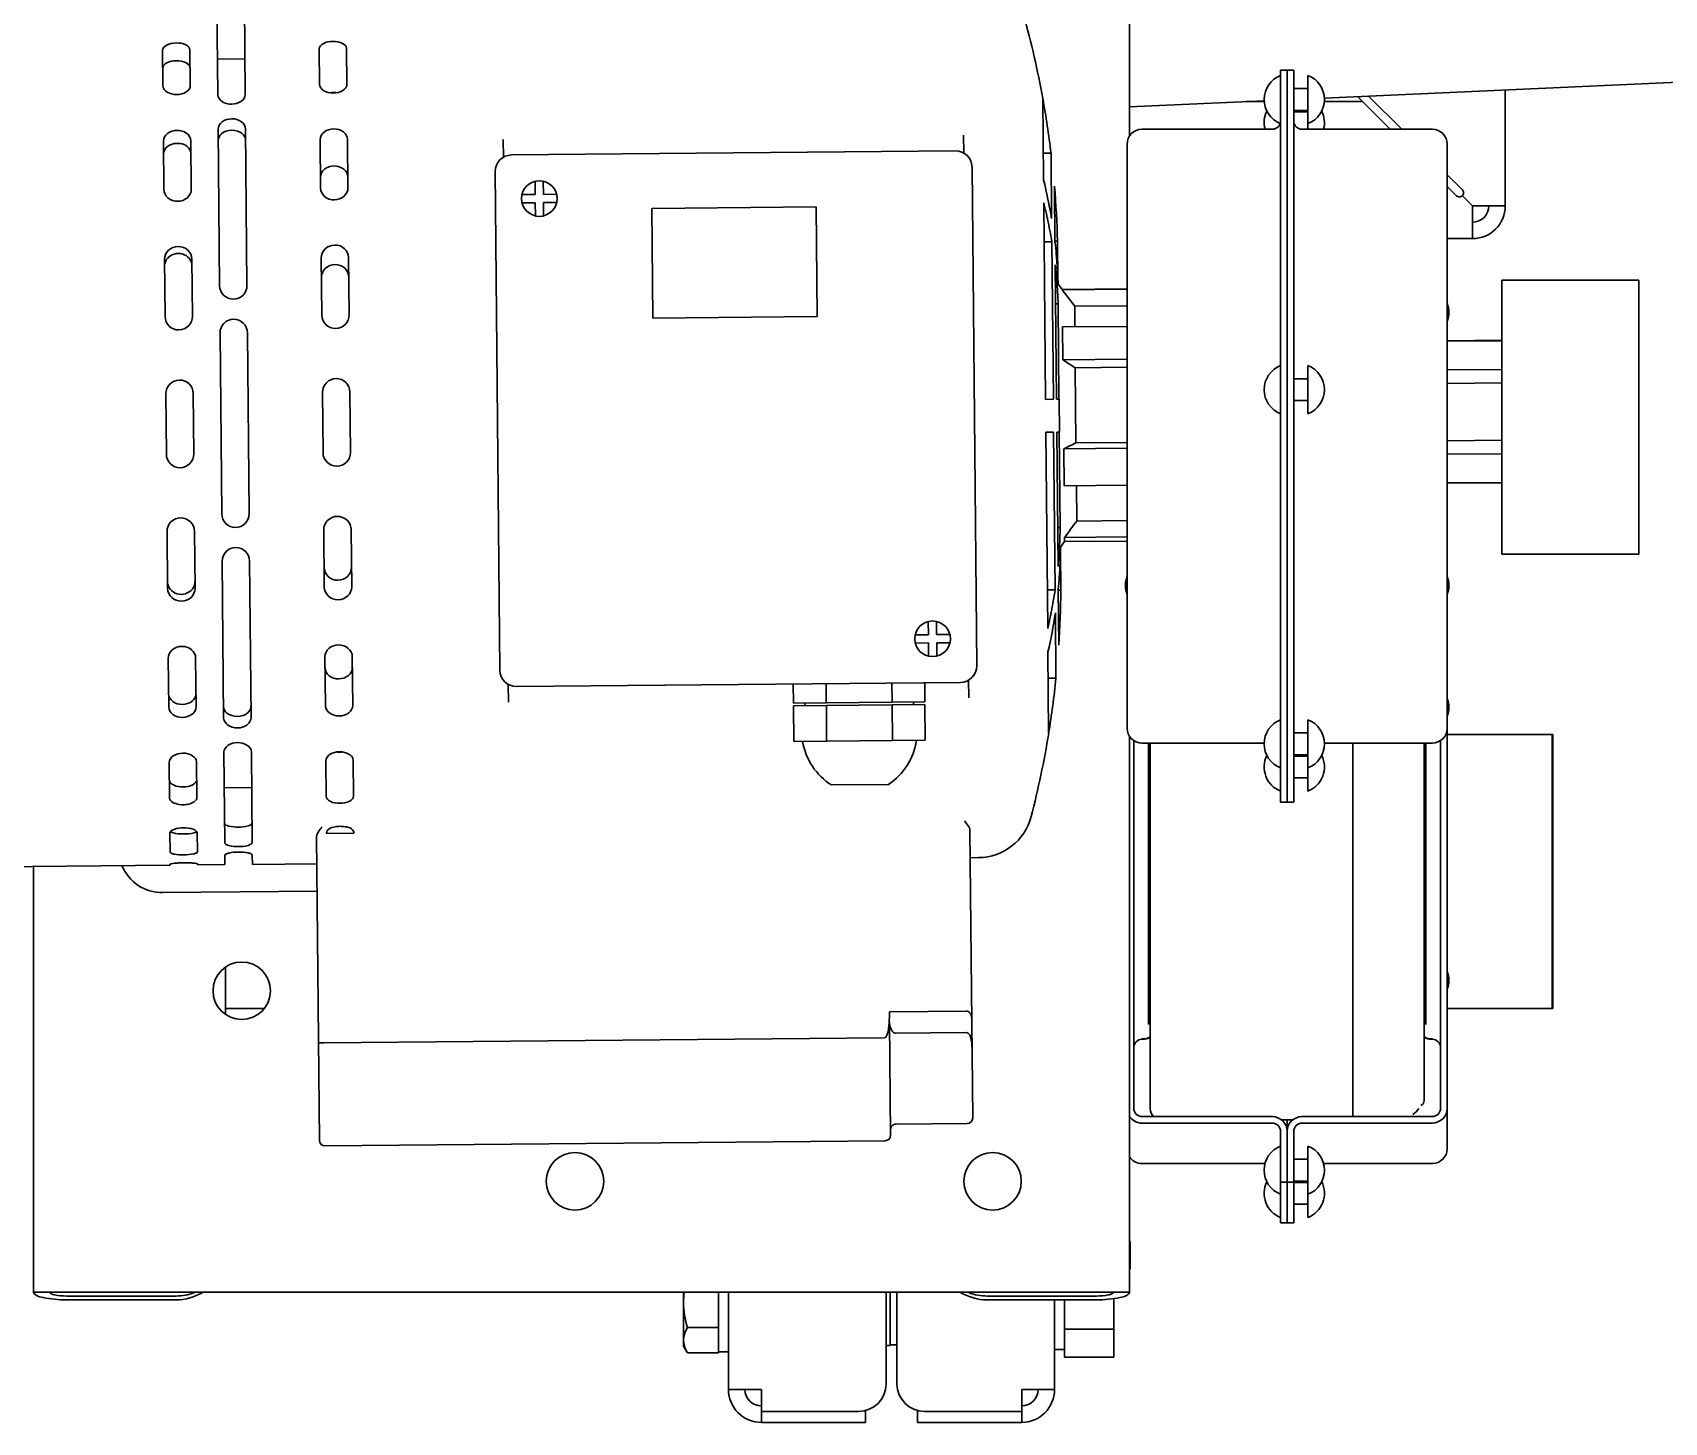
# Model space of a CAD drawing. Header units: millimetres. Extents: x 6781 to 13993, y -7973 to 4183.
# Drawn here: x 8908.3 to 9206.1, y -7575.3 to -7321.7 of the extents above; entities that cross this region are included whole.
import ezdxf

# ---------------------------------------------------------------- set-up
doc = ezdxf.new("R2010")
doc.units = ezdxf.units.MM
doc.header["$LTSCALE"] = 307.34
doc.layers.get('0').update_dxf_attribs({"linetype": 'CONTINUOUS'})

msp = doc.modelspace()

# ---------------------------------------------------------------- linework, layer by layer
at = {"color": 7, "linetype": 'Continuous', "lineweight": 30}
for p, q in [((9108.50261, -7340.62024), (9108.50261, -7138.32566)), ((8941.97398, -7316.57251), (8942.12791, -7333.07179)), ((8947.1277, -7333.02514), (8946.97376, -7316.52586)), ((8960.6404, -7324.6771), (8960.70072, -7331.14246)), ((8965.70051, -7331.09581), (8965.64019, -7324.63045)), ((8932.05165, -7324.94382), (8932.11197, -7331.40918)), ((8937.11175, -7331.36253), (8937.05143, -7324.89718)), ((8947.06692, -7326.51031), (8942.06713, -7326.55696)), ((9144.05149, -7333.6805), (9318.46354, -7325.82906)), ((9136.06265, -7462.12952), (9136.06265, -7328.57219)), ((9138.46265, -7328.57219), (9136.06265, -7328.57219)), ((9137.26265, -7328.57219), (9137.26265, -7462.12952)), ((9138.46265, -7462.12952), (9138.46265, -7328.57219)), ((9141.06265, -7339.37219), (9141.06265, -7329.52844)), ((9092.79956, -7348.57308), (9092.66108, -7333.72998)), ((9141.06265, -7331.92844), (9138.46265, -7331.92844)), ((9156.05283, -7339.37219), (9150.08934, -7333.4087)), ((9152.11927, -7333.31731), (9158.17415, -7339.37219)), ((9177.06696, -7353.32566), (9177.06696, -7332.19425)), ((9108.50261, -7335.28079), (9133.07374, -7334.17468)), ((9129.71997, -7334.32566), (9133.06265, -7334.32566)), ((9141.06265, -7335.92844), (9138.46265, -7335.92844)), ((9141.06265, -7336.1542), (9138.46265, -7336.1542)), ((9144.06265, -7334.32566), (9151.00629, -7334.32566)), ((8942.18669, -7339.37155), (8942.45331, -7367.94915)), ((8947.45309, -7367.9025), (8947.18647, -7339.32491)), ((9110.76265, -7339.37219), (9134.56265, -7339.37219)), ((9163.76265, -7339.37219), (9139.96265, -7339.37219)), ((8932.20605, -7341.49387), (8932.28908, -7350.39267)), ((8937.28886, -7350.34602), (8937.20584, -7341.44722)), ((8960.79481, -7341.22714), (8960.87783, -7350.12594)), ((8965.87762, -7350.0793), (8965.79459, -7341.1805)), ((8994.23689, -7344.5098), (8994.20625, -7341.22523)), ((9078.20259, -7340.44157), (9078.23323, -7343.72614)), ((9108.06265, -7448.67782), (9108.06265, -7342.07219)), ((9166.46265, -7525.39224), (9166.46265, -7342.07219)), ((9076.72921, -7343.30139), (8995.73273, -7344.05706)), ((9094.17899, -7343.73245), (9092.75452, -7343.74574)), ((9094.17899, -7343.73245), (9094.29011, -7355.642)), ((8992.76085, -7347.08492), (8993.60982, -7438.08096)), ((9080.60603, -7437.26931), (9079.75706, -7346.27327)), ((9166.46265, -7347.66069), (9169.2399, -7350.43794)), ((9000.05018, -7351.2671), (8997.63801, -7351.2896)), ((9000.05018, -7351.2671), (9000.02768, -7348.85492)), ((9001.55012, -7351.2531), (9001.52761, -7348.84093)), ((9003.96229, -7351.2306), (9001.55012, -7351.2531)), ((9094.89471, -7359.88869), (9094.80003, -7349.74036)), ((9168.17924, -7351.4986), (9166.46265, -7349.78201)), ((9169.2399, -7351.4986), (9171.06696, -7353.32566)), ((9000.06418, -7352.76703), (8997.65201, -7352.78954)), ((9000.08668, -7355.1792), (9000.06418, -7352.76703)), ((9003.97629, -7352.73053), (9001.56411, -7352.75304)), ((9001.58662, -7355.16521), (9001.56411, -7352.75304)), ((9021.32492, -7353.81873), (9051.32361, -7353.53885)), ((9021.5115, -7373.81786), (9021.32492, -7353.81873)), ((9051.32361, -7353.53885), (9051.5102, -7373.53798)), ((9093.17346, -7388.64995), (9092.83914, -7352.81553)), ((9171.06696, -7353.32566), (9171.06696, -7359.32566)), ((9177.06696, -7353.32566), (9171.06696, -7353.32566)), ((9094.32969, -7359.88446), (9092.90522, -7359.89775)), ((9094.32969, -7359.88446), (9094.59794, -7388.63666)), ((9095.35925, -7359.76923), (9094.89365, -7359.77358)), ((9095.35926, -7359.76923), (9095.42653, -7366.9789)), ((9166.46265, -7359.32566), (9171.06696, -7359.32566)), ((8932.40763, -7363.10012), (8932.50523, -7373.56128)), ((8937.50502, -7373.51464), (8937.40742, -7363.05347)), ((8960.99639, -7362.83339), (8961.09399, -7373.29456)), ((8966.09377, -7373.24791), (8965.99617, -7362.78675)), ((9095.15821, -7362.52206), (9095.13773, -7362.24895)), ((9095.16157, -7362.5219), (9095.13773, -7362.24895)), ((9095.16287, -7388.63139), (9094.93429, -7364.13115)), ((9095.45091, -7366.97868), (9095.45697, -7367.62773)), ((9096.21627, -7368.62069), (9095.45697, -7367.62773)), ((9096.21627, -7368.62069), (9108.06265, -7368.51017)), ((9096.21673, -7368.67017), (9108.06265, -7368.55965)), ((9098.49466, -7371.65313), (9096.21673, -7368.67017)), ((9176.46265, -7416.87219), (9176.46265, -7366.87219)), ((9201.46265, -7366.87219), (9176.46265, -7366.87219)), ((9201.46265, -7366.87219), (9201.46265, -7416.87219)), ((9095.46609, -7371.22136), (9095.00048, -7371.2257)), ((9095.46611, -7371.22136), (9095.6285, -7388.62704)), ((9108.06265, -7371.56386), (9098.49466, -7371.65313)), ((9098.52985, -7375.42498), (9098.49466, -7371.65313)), ((9051.5102, -7373.53798), (9021.5115, -7373.81786)), ((9108.06265, -7375.33604), (9096.27994, -7375.44597)), ((9096.33597, -7381.4507), (9096.27994, -7375.44597)), ((8942.5336, -7376.55479), (8942.84146, -7409.55335)), ((8947.84125, -7409.5067), (8947.53338, -7376.50814)), ((9166.46265, -7377.96575), (9176.46265, -7377.87245)), ((9176.46265, -7377.94998), (9166.46265, -7378.04327)), ((9096.33597, -7381.4507), (9108.06265, -7381.3413)), ((9098.59952, -7382.89264), (9096.33597, -7381.4507)), ((9108.06265, -7382.80435), (9098.59952, -7382.89264)), ((9098.72739, -7396.59848), (9098.59952, -7382.89264)), ((9141.06265, -7391.28579), (9141.06265, -7382.48579)), ((9176.46265, -7383.18375), (9166.46265, -7383.27705)), ((8966.32782, -7398.33375), (8966.22519, -7387.33423)), ((9141.06265, -7384.88579), (9138.46265, -7384.88579)), ((9176.46265, -7385.63924), (9166.46265, -7385.73254)), ((8932.63666, -7387.6476), (8932.73928, -7398.64712)), ((8937.73906, -7398.60047), (8937.63644, -7387.60095)), ((8961.22541, -7387.38088), (8961.32803, -7398.3804)), ((9094.59794, -7388.63666), (9093.17347, -7388.64995)), ((9095.6285, -7388.62704), (9095.16288, -7388.63139)), ((9095.65288, -7388.62682), (9095.70886, -7394.62655)), ((9141.06265, -7388.88579), (9138.46265, -7388.88579)), ((9093.22944, -7394.64969), (9094.65391, -7394.6364)), ((9093.56377, -7430.4841), (9093.22944, -7394.64969)), ((9094.65391, -7394.6364), (9094.92216, -7423.38859)), ((9095.21884, -7394.63113), (9095.68446, -7394.62678)), ((9095.44743, -7419.13137), (9095.21885, -7394.63113)), ((9095.68447, -7394.62678), (9095.84686, -7412.03246)), ((9176.46265, -7396.10679), (9166.46265, -7396.20008)), ((9108.06265, -7397.58547), (9096.48751, -7397.69347)), ((9096.55008, -7404.40023), (9096.48751, -7397.69347)), ((9098.72739, -7396.59848), (9108.06265, -7396.51138)), ((9176.46265, -7398.56228), (9166.46265, -7398.65558)), ((9096.55008, -7404.40023), (9108.06265, -7404.29282)), ((9098.86052, -7410.86837), (9098.79998, -7404.37923)), ((9176.46265, -7403.79605), (9166.46265, -7403.88935)), ((9166.46265, -7403.96688), (9176.46265, -7403.87358)), ((9098.86052, -7410.86837), (9108.06265, -7410.78251)), ((8932.8707, -7412.73344), (8932.9683, -7423.1946)), ((8937.96808, -7423.14796), (8937.87048, -7412.68679)), ((8961.45945, -7412.46671), (8961.55705, -7422.92788)), ((8966.55684, -7422.88123), (8966.45924, -7412.42007)), ((9095.38124, -7412.03681), (9095.84686, -7412.03246)), ((9108.06265, -7413.7606), (9096.6384, -7413.86718)), ((9096.64541, -7414.61869), (9096.6384, -7413.86718)), ((9095.88644, -7416.27492), (9095.95371, -7423.48459)), ((9096.64541, -7414.61869), (9095.90478, -7415.62564)), ((9095.90478, -7415.62564), (9095.91083, -7416.27469)), ((9096.64541, -7414.61869), (9108.06265, -7414.51217)), ((9201.46265, -7416.87219), (9176.46265, -7416.87219)), ((8942.92175, -7418.15899), (8943.18837, -7446.73658)), ((8948.18816, -7446.68993), (8947.92154, -7418.11234)), ((9095.68595, -7421.00944), (9095.70133, -7420.73599)), ((9095.68595, -7421.00944), (9095.70469, -7420.73609)), ((9093.49769, -7423.40188), (9094.92216, -7423.38859)), ((9095.58169, -7433.52215), (9095.48701, -7423.37382)), ((9095.48808, -7423.48893), (9095.95371, -7423.48459)), ((9094.96174, -7427.63105), (9095.07286, -7439.5406)), ((9071.80277, -7431.60119), (9069.3906, -7431.6237)), ((9071.80277, -7431.60119), (9071.78026, -7429.18902)), ((9073.3027, -7431.5872), (9073.2802, -7429.17502)), ((9073.3027, -7431.5872), (9075.71488, -7431.56469)), ((9071.81676, -7433.10112), (9069.40459, -7433.12363)), ((9071.83927, -7435.5133), (9071.81676, -7433.10112)), ((9075.72887, -7433.06463), (9073.3167, -7433.08713)), ((9073.3167, -7433.08713), (9073.3392, -7435.4993)), ((9093.74183, -7449.56966), (9093.60335, -7434.72656)), ((8933.08686, -7435.90205), (8933.16988, -7444.80085)), ((8938.16966, -7444.75421), (8938.08664, -7435.85541)), ((8961.67561, -7435.63533), (8961.75863, -7444.53413)), ((8966.75842, -7444.48748), (8966.67539, -7435.58868)), ((8995.16429, -7443.91266), (8995.13365, -7440.62809)), ((8996.63767, -7441.05284), (9077.63415, -7440.29717)), ((9047.16813, -7444.08156), (9047.13548, -7440.58171)), ((9053.16787, -7444.02558), (9053.13522, -7440.52573)), ((9065.16735, -7443.91363), (9065.13469, -7440.41378)), ((9071.16708, -7443.85765), (9071.13443, -7440.35781)), ((9079.12999, -7439.84443), (9079.16063, -7443.12899)), ((9093.64838, -7439.55389), (9095.07286, -7439.5406)), ((9071.16708, -7443.85765), (9047.16813, -7444.08156)), ((9069.05948, -7443.87732), (9069.06415, -7444.3773)), ((9071.17175, -7444.35763), (9047.17279, -7444.58154)), ((9047.23343, -7451.08125), (9047.17279, -7444.58154)), ((9049.27573, -7444.06189), (9049.2804, -7444.56187)), ((9053.23317, -7451.02528), (9053.17253, -7444.52556)), ((9065.23265, -7450.91333), (9065.17201, -7444.41361)), ((9071.23239, -7450.85735), (9071.17175, -7444.35763)), ((9141.06265, -7449.50625), (9138.46265, -7449.50625)), ((9141.06265, -7460.13202), (9141.06265, -7447.10625)), ((9185.71696, -7449.82566), (9166.46265, -7449.82566)), ((9185.61696, -7449.82566), (9185.61696, -7499.82566)), ((9185.71696, -7449.82566), (9185.71696, -7499.82566)), ((9071.23239, -7450.85735), (9047.23343, -7451.08125)), ((9108.50261, -7551.57566), (9108.50261, -7450.12484)), ((9109.26265, -7518.03026), (9109.26265, -7450.89321)), ((9133.06265, -7451.36816), (9110.76265, -7451.36816)), ((9111.96265, -7502.67861), (9111.96265, -7451.36816)), ((9112.26265, -7451.36816), (9112.26265, -7518.11336)), ((9163.76265, -7451.36816), (9144.06265, -7451.36816)), ((9149.26265, -7451.36816), (9149.26265, -7519.52489)), ((9162.26265, -7516.29148), (9162.26265, -7451.36816)), ((9162.56265, -7502.67861), (9162.56265, -7451.36816)), ((9165.26265, -7450.89321), (9165.26265, -7518.03026)), ((8933.26397, -7454.88554), (8933.32429, -7461.3509)), ((8938.32407, -7461.30425), (8938.26375, -7454.83889)), ((8943.24715, -7453.03635), (8943.40108, -7469.53563)), ((8948.40086, -7469.48898), (8948.24693, -7452.9897)), ((8961.85272, -7454.61882), (8961.91304, -7461.08417)), ((8966.91282, -7461.03753), (8966.8525, -7454.57217)), ((9141.06265, -7453.50625), (9138.46265, -7453.50625)), ((9141.06265, -7453.73202), (9138.46265, -7453.73202)), ((9141.06265, -7457.73202), (9138.46265, -7457.73202)), ((8948.30771, -7459.50453), (8943.30793, -7459.55117)), ((9064.50341, -7458.92048), (9054.11168, -7459.01743)), ((9138.46265, -7462.12952), (9136.06265, -7462.12952)), ((8966.97597, -7467.80532), (8966.97562, -7467.76831)), ((9079.87576, -7519.77971), (9079.38617, -7467.30259)), ((8933.38469, -7467.82567), (8933.41641, -7471.2247)), ((8938.41619, -7471.17806), (8938.38448, -7467.77902)), ((8960.66894, -7523.89201), (8960.15136, -7468.41502)), ((8961.97584, -7467.81495), (8961.97618, -7467.85196)), ((8966.97597, -7467.80532), (8961.97618, -7467.85196)), ((8886.44102, -7474.08233), (8933.43898, -7473.64386)), ((8933.43722, -7473.45576), (8933.43898, -7473.64386)), ((8938.43876, -7473.59721), (8938.437, -7473.40911)), ((8938.43876, -7473.59721), (8943.43854, -7473.55056)), ((8943.42259, -7471.8415), (8943.43854, -7473.55056)), ((8948.43832, -7473.50392), (8948.42238, -7471.79485)), ((8948.43832, -7473.50392), (8960.19781, -7473.39421)), ((9079.43262, -7472.28178), (9080.96793, -7472.26746)), ((8908.50261, -7473.87651), (8908.50261, -7551.57566)), ((8960.24446, -7478.39399), (8932.08568, -7478.6567)), ((8943.50261, -7492.2911), (8943.50261, -7500.86407)), ((9111.96265, -7492.67123), (9112.26265, -7492.67123)), ((9162.56265, -7492.67123), (9162.26265, -7492.67123)), ((9111.96265, -7496.67123), (9112.26265, -7496.67123)), ((9162.56265, -7496.67123), (9162.26265, -7496.67123)), ((8943.50261, -7499.82566), (8950.58035, -7499.82566)), ((9064.68937, -7500.39511), (9078.69365, -7500.26445)), ((9185.71696, -7499.82566), (9166.46265, -7499.82566)), ((9064.71159, -7502.25314), (9064.9044, -7522.91952)), ((9111.96265, -7502.67861), (9111.96248, -7502.70875)), ((9162.56303, -7502.72384), (9162.56265, -7502.67861)), ((8961.50292, -7506.09306), (9063.73848, -7505.13923)), ((9078.73004, -7504.16528), (9065.73061, -7504.28656)), ((9110.76265, -7505.36387), (9110.86265, -7505.36399)), ((9110.76265, -7505.43111), (9110.86265, -7505.43111)), ((9110.86265, -7505.36399), (9110.88314, -7505.3626)), ((9163.66225, -7505.36397), (9163.76265, -7505.36387)), ((9163.76265, -7505.43111), (9163.66265, -7505.43111)), ((9065.8857, -7520.91028), (9078.88514, -7520.789)), ((9134.56265, -7519.52489), (9110.76265, -7519.52489)), ((9110.76265, -7520.7206), (9134.56265, -7520.7206)), ((9136.20168, -7520.10621), (9138.32362, -7520.10621)), ((9137.26265, -7520.10621), (9137.26265, -7538.89224)), ((9163.76265, -7519.52489), (9139.96265, -7519.52489)), ((9139.96265, -7520.7206), (9163.76265, -7520.7206)), ((9063.91378, -7523.92881), (8961.67823, -7524.88263)), ((9136.06265, -7538.89224), (9136.06265, -7522.21523)), ((9138.46265, -7538.89224), (9138.46265, -7522.21523)), ((9141.06265, -7527.31023), (9138.46265, -7527.31023)), ((9141.06265, -7537.93599), (9141.06265, -7524.91023)), ((9110.76265, -7528.09224), (9133.22392, -7528.09224)), ((9163.76265, -7528.09224), (9143.90139, -7528.09224)), ((9138.46265, -7531.48196), (9136.06265, -7531.48196)), ((9141.06265, -7531.31023), (9138.46265, -7531.31023)), ((9141.06265, -7531.53599), (9138.46265, -7531.53599)), ((9141.06265, -7535.53599), (9138.46265, -7535.53599)), ((9138.46265, -7538.89224), (9136.06265, -7538.89224)), ((9108.61696, -7542.32566), (9108.50261, -7542.21131)), ((9108.61696, -7542.32566), (9108.61696, -7547.32566)), ((9108.61696, -7547.32566), (9108.50261, -7547.44)), ((9108.50261, -7551.57566), (8908.50261, -7551.57566)), ((8934.50261, -7552.27268), (8914.50261, -7552.27268)), ((8934.50261, -7552.9697), (8914.50261, -7552.9697)), ((9027.11696, -7561.42566), (9027.11696, -7551.57566)), ((9033.51696, -7562.66326), (9033.51696, -7551.57566)), ((9035.31696, -7551.57566), (9035.31696, -7569.32566)), ((9064.06696, -7568.32566), (9064.06696, -7551.57566)), ((9064.81696, -7551.57566), (9064.81696, -7561.32368)), ((9066.06696, -7551.57566), (9066.06696, -7568.32566)), ((9102.50261, -7552.27268), (9082.50261, -7552.27268)), ((9102.50261, -7552.9697), (9082.50261, -7552.9697)), ((9094.81696, -7569.32566), (9094.81696, -7552.9697)), ((9096.61696, -7563.42526), (9096.61696, -7552.9697)), ((9105.61696, -7563.42526), (9105.61696, -7552.75224)), ((9027.83149, -7558.04446), (9033.51696, -7558.04446)), ((9096.61696, -7558.34855), (9105.61696, -7558.34855)), ((9027.11696, -7561.42566), (9027.83149, -7562.66326)), ((9027.83149, -7562.66326), (9033.51696, -7562.66326)), ((9033.51696, -7562.42566), (9035.31696, -7562.42566)), ((9064.06696, -7561.32368), (9064.81696, -7561.32368)), ((9066.06696, -7561.2051), (9064.81696, -7561.2051)), ((9094.81696, -7562.03615), (9096.61696, -7562.03615)), ((9096.61696, -7563.42526), (9105.61696, -7563.42526)), ((9041.31696, -7569.32566), (9035.31696, -7569.32566)), ((9041.31696, -7575.32566), (9041.31696, -7569.32566)), ((9088.81696, -7569.32566), (9088.81696, -7575.32566)), ((9094.81696, -7569.32566), (9088.81696, -7569.32566)), ((9059.06696, -7573.32566), (9041.31696, -7573.32566)), ((9060.31696, -7575.32566), (9060.31696, -7573.16063)), ((9069.81696, -7573.16062), (9069.81696, -7575.32566)), ((9088.81696, -7573.32566), (9071.06696, -7573.32566)), ((9060.31696, -7575.32566), (9041.31696, -7575.32566)), ((9088.81696, -7575.32566), (9069.81696, -7575.32566))]:
    msp.add_line(p, q, dxfattribs=at)
msp.add_lwpolyline([(9064.68937, -7500.39511), (9064.69258, -7500.44712), (9064.69469, -7500.49918), (9064.69571, -7500.55126)], dxfattribs=at)
for centre, radius in [((9000.80715, -7352.01007), 3.25), ((9072.55973, -7432.34416), 3.25), ((8946.50261, -7496.57566), 5.25), ((9007.30261, -7531.32566), 5.25), ((9083.50261, -7531.32566), 5.25)]:
    msp.add_circle(centre, radius, dxfattribs=at)
for centre, radius, start, end in [((8926.05652, -7364.08213), 169.36, 10.3241696, 15.5824718), ((9137.78932, -7333.92844), 4.72667, 111.426246, 247.6719894), ((9139.33599, -7333.92844), 4.72667, 291.426246, 68.573754), ((8963.25424, -7336.85624), 4.19734, 83.6024928, 97.5267428), ((8925.7284, -7364.17907), 169.68697, 6.9207337, 10.337302), ((9137.78932, -7338.1542), 4.72667, 153.3842806, 194.9370527), ((9139.33599, -7338.1542), 4.72667, 345.0629473, 26.6157193), ((9110.76265, -7342.07219), 2.7, 90, 180), ((9134.56265, -7337.87219), 1.5, 270, 0), ((9139.96265, -7337.87219), 1.5, 180, 270), ((9163.76265, -7342.07219), 2.7, 0, 90), ((8995.76072, -7347.05693), 3, 90.5345373, 180.5345372), ((9076.75719, -7346.30126), 3, 0.5345373, 90.5345372), ((9008.06672, -7370.13135), 87.43234, 9.5391037, 14.2746912), ((8925.10738, -7364.23263), 170.31037, 1.5017484, 4.8813915), ((9007.45299, -7374.52877), 88.10368, 12.6971927, 14.2675943), ((9171.06696, -7353.32566), 6, 270, 0), ((9171.06696, -7353.32566), 3, 270, 0), ((9007.93201, -7374.41907), 87.61227, 12.2697604, 12.6960633), ((9008.56277, -7374.28581), 86.9676, 9.5317693, 12.2722854), ((9009.87725, -7369.8345), 85.59726, 5.0841689, 6.672447), ((9010.05173, -7369.81863), 85.42205, 3.8350523, 4.9001616), ((9009.9121, -7374.07801), 85.60206, 5.0846026, 6.6727823), ((9010.07988, -7374.06235), 85.43355, 4.7454531, 5.0841117), ((9010.09766, -7369.81543), 85.37601, 3.493736, 3.8349662), ((9010.13042, -7369.81348), 85.34319, 1.9033606, 3.4937698), ((9010.13609, -7374.05727), 85.37712, 1.9035059, 4.7451785), ((9162.03599, -7372.79319), 4.72667, 339.787818, 20.212182), ((8945.03349, -7376.53146), 2.5, 0.5345373, 180.5345373), ((9137.78932, -7386.88579), 4.72667, 111.426246, 248.573754), ((9139.33599, -7386.88579), 4.72667, 291.426246, 68.573754), ((8935.13655, -7387.62428), 2.5, 0.5345373, 180.5345373), ((8963.7253, -7387.35755), 2.5, 0.5345373, 180.5345373), ((8935.23917, -7398.6238), 2.5, 180.5345373, 0.5345373), ((8963.82792, -7398.35707), 2.5, 180.5345373, 0.5345373), ((8945.34136, -7409.53003), 2.5, 180.5345373, 0.5345373), ((9010.47216, -7410.78847), 85.38376, 356.3237517, 359.1652044), ((9010.27495, -7410.77485), 85.58145, 354.3964809, 355.9850422), ((9010.38197, -7410.78281), 85.47414, 355.9853447, 356.3238416), ((9010.5315, -7415.03227), 85.36397, 357.5758882, 359.1659099), ((9010.52974, -7415.03172), 85.36576, 356.5426502, 357.2342987), ((9010.56149, -7415.0333), 85.33397, 357.2343279, 357.575726), ((9010.27827, -7415.01369), 85.61787, 354.3964389, 355.9843354), ((9010.4904, -7415.02937), 85.40516, 356.168676, 356.5426666), ((9112.48932, -7422.6143), 4.72667, 159.7878177, 200.2121823), ((9162.03599, -7422.6143), 4.72667, 339.7878179, 20.2121821), ((9008.90019, -7410.58965), 86.96892, 348.796747, 351.5372226), ((8925.6482, -7422.19849), 170.31037, 356.1876819, 359.567325), ((9007.79225, -7410.36898), 88.09864, 346.8015247, 348.3720156), ((9008.48302, -7414.75296), 87.43234, 346.7943832, 351.5299707), ((9008.25861, -7410.46664), 87.62217, 348.3731006, 348.7993548), ((9077.60616, -7437.2973), 3, 270.5345373, 0.5345372), ((8996.60969, -7438.05297), 3, 180.5345373, 270.5345372), ((8926.2701, -7422.24046), 169.68697, 350.7317726, 354.148341), ((9162.03599, -7444.85013), 4.72667, 339.7878215, 20.2121783), ((8926.59997, -7422.33126), 169.36, 345.4866028, 350.7449049), ((9137.78932, -7451.50625), 4.72667, 111.426246, 248.573754), ((9139.33599, -7451.50625), 4.72667, 291.426246, 68.573754), ((9060.39414, -7449.13054), 11.71412, 189.511867, 237.5665239), ((9058.03758, -7449.15253), 11.71412, 303.5025507, 351.5572076), ((8964.29898, -7448.85838), 4.19734, 263.6024928, 277.5267428), ((9137.78932, -7455.73202), 4.72667, 153.3842806, 248.573754), ((9139.33599, -7455.73202), 4.72667, 291.426246, 26.6157193), ((9080.87464, -7462.26789), 10, 270.5345373, 345.4866028), ((8932.01105, -7470.65705), 8, 202.7628626, 270.5345373), ((9162.03599, -7494.67123), 4.72667, 339.7878178, 20.2121822), ((9017.14715, -7500.42935), 47.54223, 358.8406255, 0.0412715), ((9110.76265, -7506.93111), 1.5, 90, 180), ((9110.86265, -7502.73111), 2.7, 270, 301.3412302), ((9163.66265, -7502.73111), 2.7, 238.6587704, 270), ((9163.76265, -7506.93111), 1.5, 0, 90), ((9157.24793, -7515.08429), 5.02911, 305.9927528, 323.798549), ((9065.89503, -7521.91024), 1, 90.5345373, 180.5345373), ((9078.87581, -7519.78904), 1, 270.5345373, 0.5345373), ((8961.6689, -7523.88268), 1, 180.5345373, 270.5345373), ((9063.90445, -7522.92885), 1, 270.5345373, 0.5345373), ((9110.76265, -7525.39224), 2.7, 212.7347954, 270), ((9137.78932, -7529.31023), 4.72667, 111.426246, 248.573754), ((9139.33599, -7529.31023), 4.72667, 291.426246, 68.573754), ((9163.76265, -7525.39224), 2.7, 270, 0), ((9137.78932, -7533.53599), 4.72667, 153.3842806, 248.573754), ((9139.33599, -7533.53599), 4.72667, 291.426246, 26.6157193), ((9041.4779, -7553.44291), 14.36095, 172.5236163, 179.9311387), ((9059.06696, -7568.32566), 5, 270, 0), ((9071.06696, -7568.32566), 5, 180, 270), ((9041.31696, -7569.32566), 6, 180, 270), ((9041.31696, -7569.32566), 3, 180, 270), ((9088.81696, -7569.32566), 6, 270, 0), ((9088.81696, -7569.32566), 3, 270, 0)]:
    msp.add_arc(centre, radius, start, end, dxfattribs=at)
at = {"color": 7, "linetype": 'Continuous', "lineweight": 30, "extrusion": (0, 0, -1)}
msp.add_ellipse((9078.70628, -7501.61809), major_axis=(-0.01263, 1.35364), ratio=0.738715681, start_param=0, end_param=1.570796327, dxfattribs=at)
at = {"color": 7, "linetype": 'Continuous', "lineweight": 30}
for points, knots in [([(8932.05165, -7324.94382), (8932.04798, -7324.55095), (8932.95102, -7323.72518), (8934.53894, -7323.56761), (8936.12954, -7323.69552), (8937.04776, -7324.50431), (8937.05143, -7324.89718)], [0, 0, 0, 0, 0.19731482, 0.500005401, 0.802689537, 1, 1, 1, 1]), ([(8960.6404, -7324.6771), (8960.63674, -7324.28422), (8961.53977, -7323.45846), (8963.12769, -7323.30088), (8964.7183, -7323.4288), (8965.63652, -7324.23759), (8965.64019, -7324.63045)], [0, 0, 0, 0, 0.19731482, 0.500005401, 0.802689537, 1, 1, 1, 1]), ([(8937.08169, -7328.14108), (8937.07804, -7327.74982), (8936.15665, -7326.94592), (8934.56924, -7326.8219), (8932.98441, -7326.97556), (8932.07826, -7327.79645), (8932.08191, -7328.18773)], [0, 0, 0, 0, 0.196854387, 0.500020454, 0.803140493, 1, 1, 1, 1]), ([(8937.11175, -7331.36253), (8937.12105, -7332.35905), (8934.63313, -7333.66819), (8932.12126, -7332.40567), (8932.11197, -7331.40918)], [0, 0, 0, 0, 0.500005584, 1, 1, 1, 1]), ([(8947.1277, -7333.02514), (8947.13717, -7334.04029), (8944.65074, -7335.5118), (8942.13738, -7334.0869), (8942.12791, -7333.07179)], [0, 0, 0, 0, 0.500010718, 1, 1, 1, 1]), ([(8965.70051, -7331.09581), (8965.7098, -7332.09232), (8963.22188, -7333.40147), (8960.71002, -7332.13895), (8960.70072, -7331.14246)], [0, 0, 0, 0, 0.500005584, 1, 1, 1, 1]), ([(8932.20605, -7341.49387), (8932.20129, -7340.9832), (8932.8955, -7339.86391), (8934.68685, -7339.42129), (8936.48616, -7339.83041), (8937.20107, -7340.93656), (8937.20584, -7341.44722)], [0, 0, 0, 0, 0.226290612, 0.500004293, 0.773712467, 1, 1, 1, 1]), ([(8942.18669, -7339.37155), (8942.18199, -7338.86775), (8942.87654, -7337.7548), (8944.66766, -7337.31591), (8946.46668, -7337.7213), (8947.18177, -7338.82111), (8947.18647, -7339.32491)], [0, 0, 0, 0, 0.224010804, 0.50000858, 0.775992274, 1, 1, 1, 1]), ([(8960.79481, -7341.22714), (8960.79005, -7340.71648), (8961.48426, -7339.59719), (8963.27561, -7339.15456), (8965.07491, -7339.56369), (8965.78983, -7340.66984), (8965.79459, -7341.1805)], [0, 0, 0, 0, 0.226290612, 0.500004293, 0.773712467, 1, 1, 1, 1]), ([(8937.22783, -7343.80406), (8937.22307, -7343.29472), (8936.50634, -7342.19101), (8934.70885, -7341.78599), (8932.91924, -7342.22452), (8932.22329, -7343.34135), (8932.22804, -7343.8507)], [0, 0, 0, 0, 0.226000083, 0.500017131, 0.773993596, 1, 1, 1, 1]), ([(8963.34006, -7346.06514), (8962.71863, -7346.07094), (8961.50636, -7346.41092), (8960.85404, -7347.57538), (8960.85903, -7348.11092)], [0, 0, 0, 0, 0.537116993, 1, 1, 1, 1]), ([(8965.85882, -7348.06428), (8965.85382, -7347.52873), (8965.17988, -7346.37664), (8963.96149, -7346.05935), (8963.34006, -7346.06514)], [0, 0, 0, 0, 0.462883511, 1, 1, 1, 1]), ([(8937.28886, -7350.34602), (8937.29408, -7350.90569), (8936.66774, -7352.11267), (8934.81086, -7352.71865), (8932.94299, -7352.14741), (8932.2943, -7350.95233), (8932.28908, -7350.39267)], [0, 0, 0, 0, 0.23593795, 0.500003925, 0.764064744, 1, 1, 1, 1]), ([(8965.87762, -7350.0793), (8965.88284, -7350.63896), (8965.2565, -7351.84594), (8963.39962, -7352.45192), (8961.53175, -7351.88069), (8960.88305, -7350.6856), (8960.87783, -7350.12594)], [0, 0, 0, 0, 0.23593795, 0.500003925, 0.764064744, 1, 1, 1, 1]), ([(8960.99639, -7362.83339), (8960.99082, -7362.23598), (8961.56639, -7360.96261), (8963.47259, -7360.26815), (8965.39143, -7360.92693), (8965.9906, -7362.18934), (8965.99617, -7362.78675)], [0, 0, 0, 0, 0.24312705, 0.500003707, 0.756875448, 1, 1, 1, 1]), ([(8932.40763, -7363.10012), (8932.40206, -7362.50271), (8932.97763, -7361.22933), (8934.88384, -7360.53488), (8936.80267, -7361.19365), (8937.40184, -7362.45607), (8937.40742, -7363.05347)], [0, 0, 0, 0, 0.24312705, 0.500003707, 0.756875448, 1, 1, 1, 1]), ([(8937.26128, -7363.50235), (8936.91332, -7362.63934), (8934.89918, -7361.36081), (8932.90348, -7362.66684), (8932.56667, -7363.53453)], [0, 0, 0, 0, 0.49993316, 1, 1, 1, 1]), ([(8963.50786, -7364.05155), (8962.87456, -7364.05746), (8961.57656, -7364.54777), (8961.02445, -7365.84118), (8961.03015, -7366.45241)], [0, 0, 0, 0, 0.508866362, 1, 1, 1, 1]), ([(8966.02994, -7366.40576), (8966.02423, -7365.79453), (8965.44809, -7364.51165), (8964.14116, -7364.04564), (8963.50786, -7364.05155)], [0, 0, 0, 0, 0.49113414, 1, 1, 1, 1]), ([(8947.45309, -7367.9025), (8947.45888, -7368.52319), (8946.91924, -7369.8353), (8944.97846, -7370.63709), (8943.02303, -7369.87165), (8942.4591, -7368.56983), (8942.45331, -7367.94915)], [0, 0, 0, 0, 0.246032831, 0.500006479, 0.753968262, 1, 1, 1, 1]), ([(8937.50502, -7373.51464), (8937.51084, -7374.13859), (8936.96646, -7375.45117), (8935.03029, -7376.23826), (8933.07977, -7375.48743), (8932.51106, -7374.18523), (8932.50523, -7373.56128)], [0, 0, 0, 0, 0.247517406, 0.500003545, 0.752484937, 1, 1, 1, 1]), ([(8966.09377, -7373.24791), (8966.09959, -7373.87186), (8965.55522, -7375.18445), (8963.61905, -7375.97153), (8961.66852, -7375.22071), (8961.09981, -7373.9185), (8961.09399, -7373.29456)], [0, 0, 0, 0, 0.247517406, 0.500003545, 0.752484937, 1, 1, 1, 1]), ([(8935.3478, -7410.26757), (8934.71131, -7410.2735), (8933.4015, -7410.79685), (8932.86488, -7412.10945), (8932.8707, -7412.73344)], [0, 0, 0, 0, 0.504959458, 1, 1, 1, 1]), ([(8937.87048, -7412.68679), (8937.86466, -7412.06282), (8937.30369, -7410.76045), (8935.98432, -7410.26163), (8935.3478, -7410.26757)], [0, 0, 0, 0, 0.495021748, 1, 1, 1, 1]), ([(8961.45945, -7412.46671), (8961.45363, -7411.84276), (8961.99801, -7410.53018), (8963.93418, -7409.74309), (8965.8847, -7410.49392), (8966.45342, -7411.79612), (8966.45924, -7412.42007)], [0, 0, 0, 0, 0.247517406, 0.500003545, 0.752484937, 1, 1, 1, 1]), ([(8942.92175, -7418.15899), (8942.91596, -7417.53831), (8943.45559, -7416.2262), (8945.39637, -7415.4244), (8947.35182, -7416.18982), (8947.91574, -7417.49165), (8947.92154, -7418.11234)], [0, 0, 0, 0, 0.246031016, 0.500003641, 0.753966902, 1, 1, 1, 1]), ([(8961.52329, -7419.30886), (8961.52899, -7419.92009), (8962.10513, -7421.20298), (8963.41206, -7421.66899), (8964.04536, -7421.66308)], [0, 0, 0, 0, 0.49113414, 1, 1, 1, 1]), ([(8964.04536, -7421.66308), (8964.67866, -7421.65717), (8965.97667, -7421.16686), (8966.52877, -7419.87345), (8966.52307, -7419.26222)], [0, 0, 0, 0, 0.508866362, 1, 1, 1, 1]), ([(8933.11444, -7422.74573), (8933.4624, -7423.60874), (8935.47654, -7424.88727), (8937.47224, -7423.58123), (8937.80904, -7422.71354)], [0, 0, 0, 0, 0.49993316, 1, 1, 1, 1]), ([(8966.55684, -7422.88123), (8966.56241, -7423.47864), (8965.98684, -7424.75202), (8964.08064, -7425.44647), (8962.1618, -7424.7877), (8961.56263, -7423.52528), (8961.55705, -7422.92788)], [0, 0, 0, 0, 0.24312705, 0.500003707, 0.756875448, 1, 1, 1, 1]), ([(8932.9683, -7423.1946), (8932.97387, -7423.79203), (8933.56449, -7425.05461), (8934.85852, -7425.4897), (8935.48976, -7425.48381)], [0, 0, 0, 0, 0.486238383, 1, 1, 1, 1]), ([(8935.48976, -7425.48381), (8936.12098, -7425.47792), (8937.40667, -7425.01879), (8937.97365, -7423.74541), (8937.96808, -7423.14796)], [0, 0, 0, 0, 0.51373896, 1, 1, 1, 1]), ([(8935.56672, -7433.73262), (8934.94032, -7433.73846), (8933.70015, -7434.13536), (8933.08163, -7435.34235), (8933.08686, -7435.90205)], [0, 0, 0, 0, 0.528119747, 1, 1, 1, 1]), ([(8938.08664, -7435.85541), (8938.08142, -7435.29572), (8937.44054, -7434.10046), (8936.19315, -7433.72677), (8935.56672, -7433.73262)], [0, 0, 0, 0, 0.471863154, 1, 1, 1, 1]), ([(8961.67561, -7435.63533), (8961.67039, -7435.07566), (8962.29673, -7433.86868), (8964.15361, -7433.2627), (8966.02148, -7433.83393), (8966.67017, -7435.02902), (8966.67539, -7435.58868)], [0, 0, 0, 0, 0.23593795, 0.500003925, 0.764064744, 1, 1, 1, 1]), ([(8961.69441, -7437.65035), (8961.69941, -7438.18589), (8962.37334, -7439.33798), (8963.59174, -7439.65528), (8964.21317, -7439.64948)], [0, 0, 0, 0, 0.462883511, 1, 1, 1, 1]), ([(8964.21317, -7439.64948), (8964.8346, -7439.64368), (8966.04687, -7439.30371), (8966.69919, -7438.13925), (8966.69419, -7437.6037)], [0, 0, 0, 0, 0.537116993, 1, 1, 1, 1]), ([(8933.14789, -7442.44402), (8933.15264, -7442.95336), (8933.86938, -7444.05706), (8935.66687, -7444.46208), (8937.45647, -7444.02356), (8938.15242, -7442.90673), (8938.14767, -7442.39737)], [0, 0, 0, 0, 0.226000083, 0.500017131, 0.773993596, 1, 1, 1, 1]), ([(8933.16988, -7444.80085), (8933.17464, -7445.31152), (8933.88226, -7446.41782), (8935.06976, -7446.68209), (8935.68748, -7446.67633)], [0, 0, 0, 0, 0.452562503, 1, 1, 1, 1]), ([(8935.68748, -7446.67633), (8936.30518, -7446.67056), (8937.48754, -7446.38422), (8938.17443, -7445.2649), (8938.16966, -7444.75421)], [0, 0, 0, 0, 0.54741268, 1, 1, 1, 1]), ([(8948.18816, -7446.68993), (8948.19286, -7447.19374), (8947.4983, -7448.30669), (8945.70718, -7448.74558), (8943.90816, -7448.34019), (8943.19307, -7447.24038), (8943.18837, -7446.73658)], [0, 0, 0, 0, 0.224010804, 0.50000858, 0.775992274, 1, 1, 1, 1]), ([(8966.75842, -7444.48748), (8966.76318, -7444.99815), (8966.06897, -7446.11744), (8964.27762, -7446.56006), (8962.47832, -7446.15093), (8961.7634, -7445.04479), (8961.75863, -7444.53413)], [0, 0, 0, 0, 0.226290612, 0.500004293, 0.773712467, 1, 1, 1, 1]), ([(9110.76265, -7451.36816), (9110.07418, -7451.36816), (9108.64108, -7450.79652), (9108.06265, -7449.36454), (9108.06265, -7448.67782)], [0, 0, 0, 0, 0.500633539, 1, 1, 1, 1]), ([(9166.46265, -7448.67782), (9166.46265, -7449.36454), (9165.88423, -7450.79652), (9164.45112, -7451.36816), (9163.76265, -7451.36816)], [0, 0, 0, 0, 0.499366338, 1, 1, 1, 1]), ([(8943.24715, -7453.03635), (8943.23768, -7452.02119), (8945.72411, -7450.54969), (8948.23746, -7451.97459), (8948.24693, -7452.9897)], [0, 0, 0, 0, 0.500010718, 1, 1, 1, 1]), ([(8935.74856, -7453.22262), (8935.13694, -7453.22832), (8934.04293, -7453.43875), (8933.25972, -7454.43077), (8933.26397, -7454.88554)], [0, 0, 0, 0, 0.573543114, 1, 1, 1, 1]), ([(8938.26375, -7454.83889), (8938.25951, -7454.38414), (8937.45799, -7453.40685), (8936.3602, -7453.21691), (8935.74856, -7453.22262)], [0, 0, 0, 0, 0.426440954, 1, 1, 1, 1]), ([(8961.85272, -7454.61882), (8961.84342, -7453.6223), (8964.33134, -7452.31316), (8966.84321, -7453.57568), (8966.8525, -7454.57217)], [0, 0, 0, 0, 0.500005584, 1, 1, 1, 1]), ([(8933.29402, -7458.10699), (8933.29767, -7458.49826), (8934.21907, -7459.30215), (8935.80648, -7459.42617), (8937.3913, -7459.27252), (8938.29745, -7458.45162), (8938.2938, -7458.06035)], [0, 0, 0, 0, 0.196854387, 0.500020454, 0.803140493, 1, 1, 1, 1]), ([(8933.32429, -7461.3509), (8933.32596, -7461.5305), (8933.5718, -7462.06549), (8934.54009, -7462.52454), (8935.3673, -7462.63115), (8935.8363, -7462.62677)], [0, 0, 0, 0, 0.177658433, 0.536088081, 1, 1, 1, 1]), ([(8935.8363, -7462.62677), (8936.15731, -7462.62378), (8937.06089, -7462.55553), (8938.33015, -7461.95594), (8938.32407, -7461.30425)], [0, 0, 0, 0, 0.330024033, 1, 1, 1, 1]), ([(8966.91282, -7461.03753), (8966.91649, -7461.4304), (8966.01345, -7462.25617), (8964.42553, -7462.41374), (8962.83493, -7462.28583), (8961.91671, -7461.47704), (8961.91304, -7461.08417)], [0, 0, 0, 0, 0.19731482, 0.500005401, 0.802689537, 1, 1, 1, 1]), ([(8935.87551, -7466.82975), (8935.27785, -7466.83533), (8934.43793, -7466.90638), (8933.38159, -7467.49299), (8933.38469, -7467.82567)], [0, 0, 0, 0, 0.642409865, 1, 1, 1, 1]), ([(8933.96507, -7467.7749), (8934.58683, -7467.9328), (8935.88285, -7467.9786), (8937.17754, -7467.90923), (8937.79745, -7467.74068)], [0, 0, 0, 0, 0.499643637, 1, 1, 1, 1]), ([(8938.38448, -7467.77902), (8938.38137, -7467.44635), (8937.31433, -7466.87948), (8936.47319, -7466.82418), (8935.87551, -7466.82975)], [0, 0, 0, 0, 0.357573401, 1, 1, 1, 1]), ([(8938.22754, -7467.5697), (8938.24133, -7467.56094), (8938.26709, -7467.5433), (8938.29123, -7467.52346), (8938.30217, -7467.51342)], [0, 0, 0, 0, 0.524010291, 1, 1, 1, 1]), ([(8943.36803, -7465.99247), (8943.3708, -7466.2895), (8944.51373, -7466.68052), (8945.87517, -7466.72578), (8947.23545, -7466.65494), (8948.37058, -7466.2428), (8948.36781, -7465.94582)], [0, 0, 0, 0, 0.166115723, 0.500070875, 0.833915055, 1, 1, 1, 1]), ([(8960.15136, -7468.41502), (8960.14851, -7468.10963), (8960.50489, -7467.47622), (8960.91164, -7466.95909), (8961.13507, -7466.66464)], [0, 0, 0, 0, 0.452426757, 1, 1, 1, 1]), ([(8961.97584, -7467.81495), (8961.97316, -7467.52842), (8962.4296, -7466.85438), (8963.1423, -7466.71013), (8963.54584, -7466.64215)], [0, 0, 0, 0, 0.41184412, 1, 1, 1, 1]), ([(8965.38401, -7466.625), (8965.78879, -7466.68544), (8966.50411, -7466.81635), (8966.97295, -7467.4818), (8966.97562, -7467.76831)], [0, 0, 0, 0, 0.588207726, 1, 1, 1, 1]), ([(9078.36997, -7465.57087), (9078.59885, -7465.8611), (9079.01518, -7466.37055), (9079.38332, -7466.99721), (9079.38617, -7467.30259)], [0, 0, 0, 0, 0.547571628, 1, 1, 1, 1]), ([(8948.40086, -7469.48898), (8948.40367, -7469.79002), (8947.27929, -7470.22579), (8945.90824, -7470.29538), (8944.5361, -7470.2514), (8943.40389, -7469.83665), (8943.40108, -7469.53563)], [0, 0, 0, 0, 0.167610966, 0.500013342, 0.832397894, 1, 1, 1, 1]), ([(8933.41641, -7471.2247), (8933.41733, -7471.32354), (8933.6992, -7471.53536), (8934.52074, -7471.72083), (8935.32958, -7471.77933), (8935.92164, -7471.77381)], [0, 0, 0, 0, 0.112127633, 0.328305132, 1, 1, 1, 1]), ([(8935.93515, -7473.22206), (8935.6157, -7473.22504), (8935.0418, -7473.24786), (8934.21385, -7473.27805), (8933.8116, -7473.38481), (8933.43659, -7473.38815), (8933.43722, -7473.45576)], [0, 0, 0, 0, 0.380444509, 0.702915596, 0.919478421, 1, 1, 1, 1]), ([(8935.92164, -7471.77381), (8936.51367, -7471.76828), (8937.3213, -7471.69478), (8938.13919, -7471.49394), (8938.41711, -7471.2769), (8938.41619, -7471.17806)], [0, 0, 0, 0, 0.671668134, 0.887866065, 1, 1, 1, 1]), ([(8938.437, -7473.40911), (8938.43637, -7473.34151), (8938.06139, -7473.34519), (8937.65724, -7473.24583), (8936.82886, -7473.23131), (8936.25461, -7473.21908), (8935.93515, -7473.22206)], [0, 0, 0, 0, 0.080512472, 0.297060316, 0.61953729, 1, 1, 1, 1]), ([(8943.42259, -7471.8415), (8943.42173, -7471.74916), (8943.70993, -7471.55523), (8944.50477, -7471.33966), (8945.91673, -7471.19731), (8947.33112, -7471.31323), (8948.12974, -7471.51402), (8948.42152, -7471.70251), (8948.42238, -7471.79485)], [0, 0, 0, 0, 0.052674504, 0.160332645, 0.500015337, 0.839679754, 0.947321828, 1, 1, 1, 1]), ([(9063.73848, -7505.13923), (9064.05948, -7505.13624), (9064.39144, -7504.30386), (9064.6099, -7503.11285), (9064.66524, -7502.06142), (9064.67965, -7501.3913)], [0, 0, 0, 0, 0.242044149, 0.494617942, 1, 1, 1, 1]), ([(8960.50163, -7505.95917), (8960.50259, -7506.06189), (8961.02641, -7506.04483), (8961.2662, -7506.09527), (8961.50292, -7506.09306)], [0, 0, 0, 0, 0.302612105, 1, 1, 1, 1]), ([(9079.75741, -7507.09396), (9079.75243, -7506.56049), (9079.7354, -7505.63471), (9079.26498, -7504.16029), (9078.73004, -7504.16528)], [0, 0, 0, 0, 0.499312241, 1, 1, 1, 1]), ([(9162.26259, -7504.97781), (9162.47186, -7505.10333), (9162.81452, -7505.24621), (9163.294, -7505.35415), (9163.54038, -7505.35169), (9163.66225, -7505.36397)], [0, 0, 0, 0, 0.498999271, 0.749548182, 1, 1, 1, 1]), ([(9110.76265, -7519.52489), (9110.38018, -7519.52489), (9109.5841, -7519.20721), (9109.26265, -7518.41176), (9109.26265, -7518.03026)], [0, 0, 0, 0, 0.500633672, 1, 1, 1, 1]), ([(9162.26265, -7516.29148), (9162.26265, -7516.64257), (9162.22457, -7517.23008), (9161.75572, -7517.45), (9161.6294, -7517.47657)], [0, 0, 0, 0, 0.73118168, 1, 1, 1, 1]), ([(9165.26265, -7518.03026), (9165.26265, -7518.41176), (9164.9412, -7519.20721), (9164.14512, -7519.52489), (9163.76265, -7519.52489)], [0, 0, 0, 0, 0.499366627, 1, 1, 1, 1]), ([(9163.76265, -7520.7206), (9164.45112, -7520.7206), (9165.88423, -7520.14896), (9166.46265, -7518.71698), (9166.46265, -7518.03026)], [0, 0, 0, 0, 0.500633539, 1, 1, 1, 1]), ([(9108.49119, -7519.48459), (9108.73212, -7519.85805), (9109.41349, -7520.49422), (9110.31756, -7520.7206), (9110.76265, -7520.7206)], [0, 0, 0, 0, 0.499631465, 1, 1, 1, 1]), ([(9137.26265, -7522.21523), (9137.26265, -7521.52851), (9136.68423, -7520.09653), (9135.25112, -7519.52489), (9134.56265, -7519.52489)], [0, 0, 0, 0, 0.499366338, 1, 1, 1, 1]), ([(9134.56265, -7520.7206), (9134.94512, -7520.7206), (9135.7412, -7521.03828), (9136.06265, -7521.83373), (9136.06265, -7522.21523)], [0, 0, 0, 0, 0.500633672, 1, 1, 1, 1]), ([(9139.96265, -7519.52489), (9139.27418, -7519.52489), (9137.84108, -7520.09653), (9137.26265, -7521.52851), (9137.26265, -7522.21523)], [0, 0, 0, 0, 0.500633539, 1, 1, 1, 1]), ([(9138.46265, -7522.21523), (9138.46265, -7521.83373), (9138.7841, -7521.03828), (9139.58018, -7520.7206), (9139.96265, -7520.7206)], [0, 0, 0, 0, 0.499366627, 1, 1, 1, 1]), ([(8908.50261, -7551.57566), (8908.50261, -7551.80979), (8909.18663, -7552.31047), (8911.13219, -7552.79972), (8913.08194, -7552.9697), (8914.50261, -7552.9697)], [0, 0, 0, 0, 0.110762458, 0.327919635, 1, 1, 1, 1]), ([(8914.50261, -7552.27268), (8913.79228, -7552.27268), (8912.8174, -7552.18769), (8911.84462, -7551.94306), (8911.50261, -7551.69272), (8911.50261, -7551.57566)], [0, 0, 0, 0, 0.672080698, 0.889237691, 1, 1, 1, 1]), ([(9102.50261, -7552.9697), (9103.92328, -7552.9697), (9105.87303, -7552.79972), (9107.8186, -7552.31047), (9108.50261, -7551.80979), (9108.50261, -7551.57566)], [0, 0, 0, 0, 0.672080698, 0.889237691, 1, 1, 1, 1]), ([(9105.50261, -7551.57566), (9105.50261, -7551.69272), (9105.16061, -7551.94306), (9104.18782, -7552.18769), (9103.21295, -7552.27268), (9102.50261, -7552.27268)], [0, 0, 0, 0, 0.110762458, 0.327919635, 1, 1, 1, 1]), ([(9027.11696, -7560.35386), (9027.11696, -7560.15799), (9027.18676, -7559.34492), (9027.52352, -7558.57787), (9027.83149, -7558.04446)], [0, 0, 0, 0, 0.241279624, 1, 1, 1, 1]), ([(9027.83149, -7562.66326), (9027.7249, -7562.47865), (9027.34625, -7561.76441), (9027.11696, -7560.95117), (9027.11696, -7560.35386)], [0, 0, 0, 0, 0.263010354, 1, 1, 1, 1])]:
    msp.add_open_spline(points, degree=3, knots=knots, dxfattribs=at)
for points in [[(8946.58197, -7340.14747), (8945.61372, -7339.33359), (8943.73064, -7339.35639), (8942.78769, -7340.19946)], [(8942.78769, -7340.19946), (8942.45231, -7340.49931), (8942.20158, -7340.96734), (8942.20577, -7341.4172)], [(8947.20556, -7341.37055), (8947.20129, -7340.91295), (8946.93227, -7340.44193), (8946.58197, -7340.14747)], [(9169.2399, -7351.4986), (9169.10083, -7351.6371), (9168.70957, -7351.79944), (9168.31831, -7351.6371), (9168.17924, -7351.4986)], [(9169.2399, -7350.43794), (9169.3784, -7350.57701), (9169.54074, -7350.96827), (9169.3784, -7351.35953), (9169.2399, -7351.4986)], [(8932.56667, -7363.53453), (8932.468, -7363.78874), (8932.41665, -7364.06651), (8932.41919, -7364.33918)], [(8937.41898, -7364.29253), (8937.41647, -7364.02395), (8937.36171, -7363.75145), (8937.26128, -7363.50235)], [(9096.48751, -7397.69347), (9097.23423, -7397.32868), (9097.98088, -7396.96371), (9098.72739, -7396.59848)], [(9096.6384, -7413.86718), (9097.37945, -7412.86783), (9098.12021, -7411.86826), (9098.86052, -7410.86837)], [(8932.95674, -7421.95554), (8932.95924, -7422.22412), (8933.014, -7422.49662), (8933.11444, -7422.74573)], [(8937.80904, -7422.71354), (8937.90772, -7422.45934), (8937.95906, -7422.18157), (8937.95652, -7421.9089)], [(8943.16929, -7444.69094), (8943.17356, -7445.14854), (8943.44257, -7445.61956), (8943.79288, -7445.91402)], [(8943.79288, -7445.91402), (8944.76113, -7446.7279), (8946.64421, -7446.7051), (8947.58715, -7445.86203)], [(8947.58715, -7445.86203), (8947.92253, -7445.56218), (8948.17327, -7445.09415), (8948.16907, -7444.64429)], [(8933.53301, -7467.61062), (8933.66397, -7467.6918), (8933.81573, -7467.73698), (8933.96507, -7467.7749)], [(8937.79745, -7467.74068), (8937.94632, -7467.70021), (8938.09731, -7467.65241), (8938.22754, -7467.5697)], [(8963.54584, -7466.64215), (8963.84885, -7466.5911), (8964.157, -7466.56589), (8964.46427, -7466.56302)], [(8964.46427, -7466.56302), (8964.77153, -7466.56015), (8965.0801, -7466.57961), (8965.38401, -7466.625)], [(9064.71159, -7502.25314), (9064.71528, -7502.64849), (9064.78497, -7503.04977), (9064.92304, -7503.42025)], [(9064.92304, -7503.42025), (9064.98853, -7503.59599), (9065.06966, -7503.76865), (9065.1776, -7503.92202)], [(9065.1776, -7503.92202), (9065.30467, -7504.10257), (9065.50983, -7504.28862), (9065.73061, -7504.28656)], [(9110.88314, -7505.3626), (9111.36014, -7505.3422), (9111.85331, -7505.22326), (9112.26278, -7504.97775)], [(9112.85148, -7519.52548), (9112.48945, -7519.16629), (9112.26265, -7518.62335), (9112.26265, -7518.11336)], [(8939.32172, -7551.60894), (8937.90113, -7552.48534), (8936.17179, -7552.9697), (8934.50261, -7552.9697)], [(8934.50261, -7552.27268), (8935.63803, -7552.27268), (8936.79255, -7552.05688), (8937.85043, -7551.64449)], [(9027.83149, -7558.04446), (9027.3994, -7556.54766), (9027.11696, -7554.98357), (9027.11696, -7553.42566)], [(9082.50261, -7552.9697), (9080.83344, -7552.9697), (9079.10412, -7552.48535), (9077.68353, -7551.60896)], [(9079.15481, -7551.6445), (9080.21268, -7552.05688), (9081.3672, -7552.27268), (9082.50261, -7552.27268)]]:
    msp.add_open_spline(points, degree=3, dxfattribs=at)

doc.saveas('drawing.dxf')
